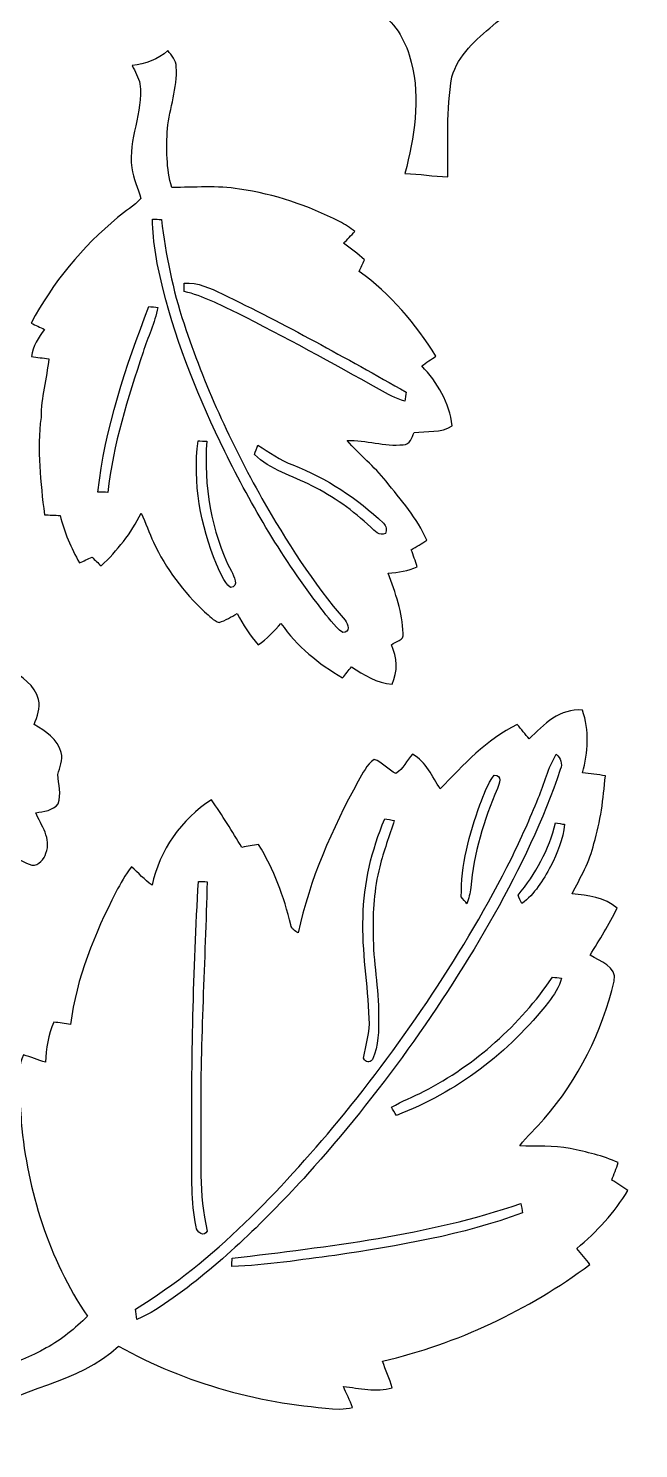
# Model space of a CAD drawing. Header units: centimetres. Extents: x -11.3 to 11.4, y -13.4 to 13.4.
# Drawn here: x 3.7 to 11.37, y -13.45 to 4.39 of the extents above; entities that cross this region are included whole.
import ezdxf

# ---------------------------------------------------------------- set-up
doc = ezdxf.new("R2010")
doc.units = ezdxf.units.CM
doc.header["$MEASUREMENT"] = 0
doc.layers.add('Camada 1', color=7, linetype='Continuous')

msp = doc.modelspace()

# ---------------------------------------------------------------- linework, layer by layer
at = {"layer": 'Camada 1', "color": 156}
for points, knots in [([(6.94584, 13.33005), (7.11412, 13.40555), (7.28768, 13.31806), (7.44819, 13.26373), (7.44819, 13.26373), (7.85671, 13.08593), (8.0772, 12.66189), (8.22713, 12.26537), (8.22713, 12.26537), (8.4395, 12.39801), (8.66493, 12.54618), (8.92632, 12.53877), (8.92632, 12.53877), (9.20574, 12.54865), (9.43715, 12.32358), (9.52887, 12.07523), (9.52887, 12.07523), (9.60472, 11.78841), (9.51123, 11.49843), (9.44879, 11.21939), (9.44879, 11.21939), (9.66576, 11.32699), (9.88871, 11.48468), (10.14411, 11.44658), (10.14411, 11.44658), (10.45386, 11.4046), (10.68704, 11.10332), (10.67717, 10.7957), (10.67717, 10.7957), (10.68951, 10.47962), (10.53816, 10.19174), (10.40306, 9.91588), (10.40306, 9.91588), (10.65388, 9.9515), (10.95516, 9.97549), (11.14107, 9.76595), (11.14107, 9.76595), (11.27195, 9.58956), (11.37038, 9.36448), (11.33333, 9.14047), (11.33333, 9.14047), (11.2349, 8.80251), (11.11637, 8.46419), (10.91247, 8.17315), (10.91247, 8.17315), (10.82852, 8.05285), (10.72303, 7.94914), (10.64753, 7.82284), (10.64753, 7.82284), (10.84367, 7.76676), (11.07369, 7.68419), (11.13861, 7.46724), (11.13861, 7.46724), (11.18305, 7.2411), (11.06769, 7.01852), (10.94246, 6.83753), (10.94246, 6.83753), (10.75477, 6.59129), (10.53465, 6.3708), (10.30181, 6.16725), (10.30181, 6.16725), (10.48985, 6.05754), (10.70645, 5.92384), (10.7195, 5.68006), (10.7195, 5.68006), (10.69092, 5.38902), (10.50361, 5.13644), (10.27289, 4.9671), (10.27289, 4.9671), (10.02841, 4.78861), (9.76877, 4.6302), (9.5391, 4.43194), (9.5391, 4.43194), (9.32885, 4.25379), (9.10096, 4.06047), (9.0237, 3.78459), (9.0237, 3.78459), (8.95173, 3.37043), (8.9789, 2.94815), (8.97431, 2.52942), (8.97431, 2.52942), (8.79369, 2.53471), (8.61518, 2.56611), (8.43492, 2.57281), (8.43492, 2.57281), (8.55098, 3.02753), (8.63423, 3.50767), (8.51322, 3.97121), (8.51322, 3.97121), (8.45397, 4.21181), (8.3312, 4.45169), (8.11847, 4.58964), (8.11847, 4.58964), (7.88811, 4.74132), (7.63198, 4.84928), (7.37198, 4.93818), (7.37198, 4.93818), (7.17937, 5.00345), (7.00758, 5.14419), (6.91902, 5.32835), (6.91902, 5.32835), (6.8587, 5.44795), (6.89539, 5.59152), (6.97618, 5.69136), (6.97618, 5.69136), (7.05448, 5.8039), (7.19666, 5.83564), (7.31202, 5.89526), (7.31202, 5.89526), (7.06861, 6.05579), (6.75004, 6.15738), (6.6234, 6.44489), (6.6234, 6.44489), (6.52285, 6.63504), (6.6061, 6.86717), (6.73981, 7.01781), (6.73981, 7.01781), (6.80049, 7.09048), (6.92114, 7.11129), (6.95006, 7.20689), (6.95006, 7.20689), (6.66679, 7.29192), (6.37857, 7.39775), (6.16691, 7.6133), (6.16691, 7.6133), (5.96688, 7.80591), (5.85011, 8.09872), (5.91361, 8.37529), (5.91361, 8.37529), (5.95029, 8.59966), (6.12422, 8.79228), (6.34118, 8.85754), (6.34118, 8.85754), (6.43643, 8.88717), (6.53413, 8.90975), (6.62763, 8.94644), (6.62763, 8.94644), (6.4724, 9.06886), (6.28049, 9.13835), (6.13692, 9.27664), (6.13692, 9.27664), (5.97675, 9.42551), (5.81413, 9.60861), (5.80248, 9.83791), (5.80248, 9.83791), (5.818, 10.02947), (5.94854, 10.1981), (6.11363, 10.28946), (6.11363, 10.28946), (6.24769, 10.36919), (6.40715, 10.38119), (6.55214, 10.43305), (6.55214, 10.43305), (6.3507, 10.63201), (6.09316, 10.80311), (6.00497, 11.08674), (6.00497, 11.08674), (5.93972, 11.2409), (6.01802, 11.40495), (6.11187, 11.52771), (6.11187, 11.52771), (6.25369, 11.69916), (6.48794, 11.75526), (6.70207, 11.74184), (6.70207, 11.74184), (6.59095, 11.99479), (6.45476, 12.24386), (6.42196, 12.52255), (6.42196, 12.52255), (6.34717, 12.87215), (6.58318, 13.27079), (6.94584, 13.33005)], [0, 0, 0, 0, 0.02272727, 0.02272727, 0.02272727, 0.02272727, 0.04545455, 0.04545455, 0.04545455, 0.04545455, 0.06818182, 0.06818182, 0.06818182, 0.06818182, 0.09090909, 0.09090909, 0.09090909, 0.09090909, 0.11363636, 0.11363636, 0.11363636, 0.11363636, 0.13636364, 0.13636364, 0.13636364, 0.13636364, 0.15909091, 0.15909091, 0.15909091, 0.15909091, 0.18181818, 0.18181818, 0.18181818, 0.18181818, 0.20454545, 0.20454545, 0.20454545, 0.20454545, 0.22727273, 0.22727273, 0.22727273, 0.22727273, 0.25, 0.25, 0.25, 0.25, 0.27272727, 0.27272727, 0.27272727, 0.27272727, 0.29545455, 0.29545455, 0.29545455, 0.29545455, 0.31818182, 0.31818182, 0.31818182, 0.31818182, 0.34090909, 0.34090909, 0.34090909, 0.34090909, 0.36363636, 0.36363636, 0.36363636, 0.36363636, 0.38636364, 0.38636364, 0.38636364, 0.38636364, 0.40909091, 0.40909091, 0.40909091, 0.40909091, 0.43181818, 0.43181818, 0.43181818, 0.43181818, 0.45454545, 0.45454545, 0.45454545, 0.45454545, 0.47727273, 0.47727273, 0.47727273, 0.47727273, 0.5, 0.5, 0.5, 0.5, 0.52272727, 0.52272727, 0.52272727, 0.52272727, 0.54545455, 0.54545455, 0.54545455, 0.54545455, 0.56818182, 0.56818182, 0.56818182, 0.56818182, 0.59090909, 0.59090909, 0.59090909, 0.59090909, 0.61363636, 0.61363636, 0.61363636, 0.61363636, 0.63636364, 0.63636364, 0.63636364, 0.63636364, 0.65909091, 0.65909091, 0.65909091, 0.65909091, 0.68181818, 0.68181818, 0.68181818, 0.68181818, 0.70454545, 0.70454545, 0.70454545, 0.70454545, 0.72727273, 0.72727273, 0.72727273, 0.72727273, 0.75, 0.75, 0.75, 0.75, 0.77272727, 0.77272727, 0.77272727, 0.77272727, 0.79545455, 0.79545455, 0.79545455, 0.79545455, 0.81818182, 0.81818182, 0.81818182, 0.81818182, 0.84090909, 0.84090909, 0.84090909, 0.84090909, 0.86363636, 0.86363636, 0.86363636, 0.86363636, 0.88636364, 0.88636364, 0.88636364, 0.88636364, 0.90909091, 0.90909091, 0.90909091, 0.90909091, 0.93181818, 0.93181818, 0.93181818, 0.93181818, 0.95454545, 0.95454545, 0.95454545, 0.95454545, 1, 1, 1, 1]), ([(5.00837, 3.92994), (5.17243, 3.9504), (5.33223, 4.00156), (5.45535, 4.11692), (5.45535, 4.11692), (5.50087, 4.05518), (5.56224, 3.99379), (5.56119, 3.91159), (5.56119, 3.91159), (5.57776, 3.64737), (5.47828, 3.39548), (5.45007, 3.13584), (5.45007, 3.13584), (5.43806, 2.88783), (5.43277, 2.63525), (5.50615, 2.39535), (5.50615, 2.39535), (5.78943, 2.39783), (6.07484, 2.42147), (6.35599, 2.37596), (6.35599, 2.37596), (6.79484, 2.31493), (7.21783, 2.16746), (7.61293, 1.96885), (7.61293, 1.96885), (7.68208, 1.93498), (7.74593, 1.89159), (7.80625, 1.84326), (7.80625, 1.84326), (7.75828, 1.79387), (7.70995, 1.74483), (7.66302, 1.69509), (7.66302, 1.69509), (7.75404, 1.63089), (7.84401, 1.5642), (7.92551, 1.48766), (7.92551, 1.48766), (7.90363, 1.43932), (7.88212, 1.391), (7.86129, 1.34196), (7.86129, 1.34196), (8.25358, 1.06079), (8.56896, 0.68262), (8.82438, 0.27586), (8.82438, 0.27586), (8.7637, 0.23671), (8.70303, 0.19719), (8.64481, 0.15451), (8.64481, 0.15451), (8.84132, -0.05186), (8.999, -0.30868), (9.02616, -0.5976), (9.02616, -0.5976), (8.89212, -0.69144), (8.70691, -0.66075), (8.55027, -0.68121), (8.55027, -0.68121), (8.52028, -0.74612), (8.50123, -0.83502), (8.41304, -0.83467), (8.41304, -0.83467), (8.17774, -0.86289), (7.94525, -0.77045), (7.7089, -0.78422), (7.7089, -0.78422), (7.86377, -0.96097), (8.04969, -1.10842), (8.19679, -1.29329), (8.19679, -1.29329), (8.38341, -1.52788), (8.58906, -1.75682), (8.70937, -2.03553), (8.70937, -2.03553), (8.64517, -2.07644), (8.58025, -2.11596), (8.51464, -2.15406), (8.51464, -2.15406), (8.53934, -2.22532), (8.56509, -2.29622), (8.58906, -2.36819), (8.58906, -2.36819), (8.47441, -2.4204), (8.34918, -2.43733), (8.22537, -2.45075), (8.22537, -2.45075), (8.31603, -2.69309), (8.40317, -2.94534), (8.41162, -3.20604), (8.41162, -3.20604), (8.42715, -3.29494), (8.31778, -3.30624), (8.26452, -3.34822), (8.26452, -3.34822), (8.33402, -3.5059), (8.35025, -3.68547), (8.27193, -3.84386), (8.27193, -3.84386), (8.08073, -3.8347), (7.9202, -3.72392), (7.76393, -3.62549), (7.76393, -3.62549), (7.72583, -3.67135), (7.68879, -3.71756), (7.65174, -3.76414), (7.65174, -3.76414), (7.35188, -3.58985), (7.07565, -3.36761), (6.87704, -3.0801), (6.87704, -3.0801), (6.78814, -3.17605), (6.70207, -3.27554), (6.592, -3.34785), (6.592, -3.34785), (6.48475, -3.23108), (6.40221, -3.09457), (6.32566, -2.95663), (6.32566, -2.95663), (6.25191, -2.99649), (6.18136, -3.04375), (6.10093, -3.06846), (6.10093, -3.06846), (6.02721, -3.04694), (5.97675, -2.98167), (5.91784, -2.93582), (5.91784, -2.93582), (5.6536, -2.68639), (5.42854, -2.39148), (5.27578, -2.06092), (5.27578, -2.06092), (5.21899, -1.94132), (5.18054, -1.81397), (5.11951, -1.69686), (5.11951, -1.69686), (4.99463, -1.94627), (4.82177, -2.16746), (4.61715, -2.35691), (4.61715, -2.35691), (4.57834, -2.32092), (4.5406, -2.28458), (4.50285, -2.24861), (4.50285, -2.24861), (4.45028, -2.27117), (4.39844, -2.29517), (4.34622, -2.31846), (4.34622, -2.31846), (4.23686, -2.13359), (4.15325, -1.93428), (4.10279, -1.72507), (4.10279, -1.72507), (4.03647, -1.7212), (3.97016, -1.71874), (3.90418, -1.71414), (3.90418, -1.71414), (3.85655, -1.30915), (3.80965, -0.89923), (3.86186, -0.49213), (3.86186, -0.49213), (3.86079, -0.24306), (3.93522, -0.00316), (3.95886, 0.24341), (3.95886, 0.24341), (3.8862, 0.2533), (3.81387, 0.26282), (3.74227, 0.27374), (3.74227, 0.27374), (3.76166, 0.40145), (3.82798, 0.51257), (3.90384, 0.61419), (3.90384, 0.61419), (3.84774, 0.63994), (3.79165, 0.66498), (3.73698, 0.69215), (3.73698, 0.69215), (4.00719, 1.20049), (4.38219, 1.65169), (4.82458, 2.01965), (4.82458, 2.01965), (4.91808, 2.10219), (5.03202, 2.16181), (5.11457, 2.25636), (5.11457, 2.25636), (5.08387, 2.38724), (5.02038, 2.50895), (5.00308, 2.643), (5.00308, 2.643), (4.95265, 3.00073), (5.14879, 3.3394), (5.10504, 3.69675), (5.10504, 3.69675), (5.08775, 3.78001), (5.04048, 3.85234), (5.00837, 3.92994)], [0, 0, 0, 0, 0.02040816, 0.02040816, 0.02040816, 0.02040816, 0.04081633, 0.04081633, 0.04081633, 0.04081633, 0.06122449, 0.06122449, 0.06122449, 0.06122449, 0.08163265, 0.08163265, 0.08163265, 0.08163265, 0.10204082, 0.10204082, 0.10204082, 0.10204082, 0.12244898, 0.12244898, 0.12244898, 0.12244898, 0.14285714, 0.14285714, 0.14285714, 0.14285714, 0.16326531, 0.16326531, 0.16326531, 0.16326531, 0.18367347, 0.18367347, 0.18367347, 0.18367347, 0.20408163, 0.20408163, 0.20408163, 0.20408163, 0.2244898, 0.2244898, 0.2244898, 0.2244898, 0.24489796, 0.24489796, 0.24489796, 0.24489796, 0.26530612, 0.26530612, 0.26530612, 0.26530612, 0.28571429, 0.28571429, 0.28571429, 0.28571429, 0.30612245, 0.30612245, 0.30612245, 0.30612245, 0.32653061, 0.32653061, 0.32653061, 0.32653061, 0.34693878, 0.34693878, 0.34693878, 0.34693878, 0.36734694, 0.36734694, 0.36734694, 0.36734694, 0.3877551, 0.3877551, 0.3877551, 0.3877551, 0.40816327, 0.40816327, 0.40816327, 0.40816327, 0.42857143, 0.42857143, 0.42857143, 0.42857143, 0.44897959, 0.44897959, 0.44897959, 0.44897959, 0.46938776, 0.46938776, 0.46938776, 0.46938776, 0.48979592, 0.48979592, 0.48979592, 0.48979592, 0.51020408, 0.51020408, 0.51020408, 0.51020408, 0.53061224, 0.53061224, 0.53061224, 0.53061224, 0.55102041, 0.55102041, 0.55102041, 0.55102041, 0.57142857, 0.57142857, 0.57142857, 0.57142857, 0.59183673, 0.59183673, 0.59183673, 0.59183673, 0.6122449, 0.6122449, 0.6122449, 0.6122449, 0.63265306, 0.63265306, 0.63265306, 0.63265306, 0.65306122, 0.65306122, 0.65306122, 0.65306122, 0.67346939, 0.67346939, 0.67346939, 0.67346939, 0.69387755, 0.69387755, 0.69387755, 0.69387755, 0.71428571, 0.71428571, 0.71428571, 0.71428571, 0.73469388, 0.73469388, 0.73469388, 0.73469388, 0.75510204, 0.75510204, 0.75510204, 0.75510204, 0.7755102, 0.7755102, 0.7755102, 0.7755102, 0.79591837, 0.79591837, 0.79591837, 0.79591837, 0.81632653, 0.81632653, 0.81632653, 0.81632653, 0.83673469, 0.83673469, 0.83673469, 0.83673469, 0.85714286, 0.85714286, 0.85714286, 0.85714286, 0.87755102, 0.87755102, 0.87755102, 0.87755102, 0.89795918, 0.89795918, 0.89795918, 0.89795918, 0.91836735, 0.91836735, 0.91836735, 0.91836735, 0.93877551, 0.93877551, 0.93877551, 0.93877551, 0.95918367, 0.95918367, 0.95918367, 0.95918367, 1, 1, 1, 1]), ([(5.26379, 1.99848), (5.26379, 1.99848), (5.26379, 1.99848), (5.26379, 1.99848), (5.26379, 1.99848), (5.26308, 1.69932), (5.32587, 1.40511), (5.39537, 1.11548), (5.39537, 1.11548), (5.5753, 0.40957), (5.85187, -0.26811), (6.17078, -0.9218), (6.17078, -0.9218), (6.51403, -1.61113), (6.90562, -2.27929), (7.37799, -2.88854), (7.37799, -2.88854), (7.46407, -2.99578), (7.54062, -3.11502), (7.65457, -3.1958), (7.65457, -3.1958), (7.74559, -3.19617), (7.72936, -3.08645), (7.68173, -3.04129), (7.68173, -3.04129), (7.2792, -2.57104), (6.94372, -2.04752), (6.63751, -1.51058), (6.63751, -1.51058), (6.24521, -0.81068), (5.90832, -0.07796), (5.65891, 0.68509), (5.65891, 0.68509), (5.51709, 1.10983), (5.42571, 1.54975), (5.37632, 1.99495), (5.37632, 1.99495), (5.33858, 1.99636), (5.30083, 1.99743), (5.26379, 1.99848)], [0, 0, 0, 0, 0.09090909, 0.09090909, 0.09090909, 0.09090909, 0.18181818, 0.18181818, 0.18181818, 0.18181818, 0.27272727, 0.27272727, 0.27272727, 0.27272727, 0.36363636, 0.36363636, 0.36363636, 0.36363636, 0.45454545, 0.45454545, 0.45454545, 0.45454545, 0.54545455, 0.54545455, 0.54545455, 0.54545455, 0.63636364, 0.63636364, 0.63636364, 0.63636364, 0.72727273, 0.72727273, 0.72727273, 0.72727273, 0.81818182, 0.81818182, 0.81818182, 0.81818182, 1, 1, 1, 1]), ([(5.66208, 1.19308), (5.66208, 1.19308), (5.66208, 1.19308), (5.66208, 1.19308), (5.66208, 1.19308), (5.66173, 1.15851), (5.66208, 1.1236), (5.66242, 1.08902), (5.66242, 1.08902), (5.89667, 1.03752), (6.1087, 0.92109), (6.32424, 0.8202), (6.32424, 0.8202), (6.92891, 0.5154), (7.52298, 0.18979), (8.11354, -0.14145), (8.11354, -0.14145), (8.21619, -0.19826), (8.31814, -0.25822), (8.4328, -0.28857), (8.4328, -0.28857), (8.43738, -0.26), (8.4469, -0.20284), (8.45185, -0.17426), (8.45185, -0.17426), (7.68948, 0.2533), (6.92643, 0.68155), (6.13798, 1.05974), (6.13798, 1.05974), (5.9884, 1.13135), (5.83247, 1.20685), (5.66208, 1.19308)], [0, 0, 0, 0, 0.11111111, 0.11111111, 0.11111111, 0.11111111, 0.22222222, 0.22222222, 0.22222222, 0.22222222, 0.33333333, 0.33333333, 0.33333333, 0.33333333, 0.44444444, 0.44444444, 0.44444444, 0.44444444, 0.55555556, 0.55555556, 0.55555556, 0.55555556, 0.66666667, 0.66666667, 0.66666667, 0.66666667, 0.77777778, 0.77777778, 0.77777778, 0.77777778, 1, 1, 1, 1]), ([(4.57694, -1.4305), (4.57694, -1.4305), (4.57694, -1.4305), (4.57694, -1.4305), (4.57694, -1.4305), (4.61822, -1.43157), (4.65983, -1.43262), (4.70181, -1.43369), (4.70181, -1.43369), (4.76673, -0.83007), (4.95406, -0.24835), (5.14349, 0.32561), (5.14349, 0.32561), (5.20452, 0.51435), (5.29025, 0.69497), (5.33047, 0.89005), (5.33047, 0.89005), (5.30189, 0.89288), (5.24474, 0.89853), (5.21616, 0.9017), (5.21616, 0.9017), (4.93148, 0.14817), (4.66195, -0.62512), (4.57694, -1.4305)], [0, 0, 0, 0, 0.14285714, 0.14285714, 0.14285714, 0.14285714, 0.28571429, 0.28571429, 0.28571429, 0.28571429, 0.42857143, 0.42857143, 0.42857143, 0.42857143, 0.57142857, 0.57142857, 0.57142857, 0.57142857, 0.71428571, 0.71428571, 0.71428571, 0.71428571, 1, 1, 1, 1]), ([(5.83459, -0.78846), (5.83459, -0.78846), (5.83459, -0.78846), (5.83459, -0.78846), (5.83459, -0.78846), (5.7665, -1.31197), (5.86563, -1.85067), (6.06707, -2.3361), (6.06707, -2.3361), (6.11328, -2.43945), (6.15385, -2.55269), (6.2417, -2.6296), (6.2417, -2.6296), (6.35881, -2.61654), (6.28438, -2.48742), (6.25369, -2.42464), (6.25369, -2.42464), (5.99405, -1.92298), (5.90727, -1.34866), (5.94359, -0.78916), (5.94359, -0.78916), (5.91643, -0.7888), (5.86176, -0.78846), (5.83459, -0.78846)], [0, 0, 0, 0, 0.14285714, 0.14285714, 0.14285714, 0.14285714, 0.28571429, 0.28571429, 0.28571429, 0.28571429, 0.42857143, 0.42857143, 0.42857143, 0.42857143, 0.57142857, 0.57142857, 0.57142857, 0.57142857, 0.71428571, 0.71428571, 0.71428571, 0.71428571, 1, 1, 1, 1]), ([(6.586, -0.8396), (6.586, -0.8396), (6.586, -0.8396), (6.586, -0.8396), (6.586, -0.8396), (6.57506, -0.86888), (6.55355, -0.92745), (6.54261, -0.95673), (6.54261, -0.95673), (6.74122, -1.15569), (7.02062, -1.22344), (7.26298, -1.35078), (7.26298, -1.35078), (7.53533, -1.48449), (7.78333, -1.6637), (8.00488, -1.87042), (8.00488, -1.87042), (8.05744, -1.91628), (8.11072, -1.9879), (8.18973, -1.95192), (8.18973, -1.95192), (8.20983, -1.90146), (8.20137, -1.85807), (8.16468, -1.82245), (8.16468, -1.82245), (7.8366, -1.50741), (7.44855, -1.25482), (7.02486, -1.08937), (7.02486, -1.08937), (6.86469, -1.03116), (6.72853, -0.92957), (6.586, -0.8396)], [0, 0, 0, 0, 0.11111111, 0.11111111, 0.11111111, 0.11111111, 0.22222222, 0.22222222, 0.22222222, 0.22222222, 0.33333333, 0.33333333, 0.33333333, 0.33333333, 0.44444444, 0.44444444, 0.44444444, 0.44444444, 0.55555556, 0.55555556, 0.55555556, 0.55555556, 0.66666667, 0.66666667, 0.66666667, 0.66666667, 0.77777778, 0.77777778, 0.77777778, 0.77777778, 1, 1, 1, 1]), ([(1.55397, -3.04375), (1.6831, -3.08115), (1.7787, -2.95275), (1.90534, -2.9598), (1.90534, -2.9598), (2.07785, -2.94781), (2.25212, -3.00531), (2.37489, -3.12949), (2.37489, -3.12949), (2.43521, -3.20216), (2.5333, -3.19122), (2.61691, -3.21062), (2.61691, -3.21062), (2.72204, -3.2265), (2.81939, -3.27235), (2.92276, -3.296), (2.92276, -3.296), (3.01978, -3.27025), (3.11784, -3.19263), (3.22085, -3.23744), (3.22085, -3.23744), (3.30059, -3.26636), (3.36479, -3.32634), (3.42159, -3.38771), (3.42159, -3.38771), (3.49144, -3.45934), (3.46604, -3.56446), (3.47169, -3.65478), (3.47169, -3.65478), (3.6202, -3.74685), (3.78566, -3.85692), (3.82939, -4.03789), (3.82939, -4.03789), (3.86221, -4.14479), (3.80894, -4.24921), (3.77718, -4.34939), (3.77718, -4.34939), (3.91617, -4.43406), (4.07317, -4.5339), (4.1148, -4.70288), (4.1148, -4.70288), (4.14197, -4.79777), (4.09504, -4.88914), (4.07351, -4.98016), (4.07351, -4.98016), (4.07987, -5.1008), (4.12221, -5.2271), (4.07634, -5.34528), (4.07634, -5.34528), (4.01319, -5.43489), (3.89466, -5.44018), (3.79694, -5.45923), (3.79694, -5.45923), (3.86115, -5.61869), (3.99873, -5.7852), (3.92289, -5.96477), (3.92289, -5.96477), (3.90418, -6.04414), (3.83329, -6.12245), (3.74721, -6.11786), (3.74721, -6.11786), (3.65478, -6.08646), (3.57258, -6.03215), (3.48402, -5.99227), (3.48402, -5.99227), (3.47909, -6.16374), (3.39407, -6.32283), (3.23639, -6.39833), (3.23639, -6.39833), (3.28471, -6.55567), (3.38983, -6.73417), (3.2914, -6.89397), (3.2914, -6.89397), (3.24696, -6.98782), (3.14254, -7.01815), (3.05293, -7.05061), (3.05293, -7.05061), (3.0494, -7.16314), (3.07481, -7.3025), (2.96615, -7.37658), (2.96615, -7.37658), (2.85467, -7.48454), (2.7005, -7.39034), (2.57986, -7.35329), (2.57986, -7.35329), (2.52411, -7.46407), (2.46274, -7.57872), (2.35761, -7.65069), (2.35761, -7.65069), (2.26484, -7.7223), (2.14383, -7.729), (2.03234, -7.74347), (2.03234, -7.74347), (1.97838, -7.87681), (1.88419, -8.01616), (1.72931, -8.03451), (1.72931, -8.03451), (1.66792, -8.02498), (1.60972, -8.00169), (1.55081, -7.98476), (1.55081, -7.98476), (1.45591, -8.04228), (1.3589, -8.12236), (1.24001, -8.10153), (1.24001, -8.10153), (1.10031, -8.10119), (1.06961, -7.93715), (0.98107, -7.86341), (0.98107, -7.86341), (0.88265, -7.83342), (0.76588, -7.82214), (0.69956, -7.73394), (0.69956, -7.73394), (0.63429, -7.6581), (0.63853, -7.55261), (0.6223, -7.45983), (0.6223, -7.45983), (0.54751, -7.41715), (0.46496, -7.36811), (0.44732, -7.27604), (0.44732, -7.27604), (0.40957, -7.1568), (0.46177, -7.03438), (0.48153, -6.91656), (0.48153, -6.91656), (0.41804, -6.85658), (0.36125, -6.79062), (0.3115, -6.71936), (0.3115, -6.71936), (0.22189, -6.7631), (0.12381, -6.83294), (0.02046, -6.79026), (0.02046, -6.79026), (-0.07691, -6.70102), (-0.06702, -6.55708), (-0.04762, -6.4389), (-0.04762, -6.4389), (-0.00599, -6.33552), (0.09277, -6.2752), (0.17568, -6.20818), (0.17568, -6.20818), (0.16016, -6.13833), (0.14393, -6.06848), (0.1277, -5.99897), (0.1277, -5.99897), (0.02292, -6.01873), (-0.09666, -6.09423), (-0.19507, -6.01768), (-0.19507, -6.01768), (-0.31184, -5.93831), (-0.30585, -5.77744), (-0.26563, -5.6582), (-0.26563, -5.6582), (-0.23388, -5.54284), (-0.13229, -5.47158), (-0.04514, -5.39962), (-0.04514, -5.39962), (-0.12559, -5.30613), (-0.19332, -5.19324), (-0.14922, -5.0673), (-0.14922, -5.0673), (-0.23035, -5.02355), (-0.31537, -4.96675), (-0.32666, -4.86692), (-0.32666, -4.86692), (-0.31503, -4.74909), (-0.21271, -4.67571), (-0.15662, -4.58011), (-0.15662, -4.58011), (-0.17814, -4.45099), (-0.12522, -4.33317), (-0.05221, -4.22945), (-0.05221, -4.22945), (-0.10054, -4.13456), (-0.17426, -4.03506), (-0.1404, -3.92289), (-0.1404, -3.92289), (-0.09735, -3.78178), (0.00811, -3.66747), (0.121, -3.57681), (0.121, -3.57681), (0.2099, -3.50273), (0.33055, -3.4999), (0.43992, -3.48226), (0.43992, -3.48226), (0.47766, -3.34822), (0.52951, -3.19722), (0.66604, -3.13513), (0.66604, -3.13513), (0.77187, -3.06846), (0.89146, -3.12985), (0.99905, -3.1563), (0.99905, -3.1563), (1.06045, -3.18099), (1.11195, -3.12737), (1.16521, -3.10549), (1.16521, -3.10549), (1.28269, -3.03847), (1.42134, -3.00848), (1.55397, -3.04375)], [0, 0, 0, 0, 0.01960784, 0.01960784, 0.01960784, 0.01960784, 0.03921569, 0.03921569, 0.03921569, 0.03921569, 0.05882353, 0.05882353, 0.05882353, 0.05882353, 0.07843137, 0.07843137, 0.07843137, 0.07843137, 0.09803922, 0.09803922, 0.09803922, 0.09803922, 0.11764706, 0.11764706, 0.11764706, 0.11764706, 0.1372549, 0.1372549, 0.1372549, 0.1372549, 0.15686275, 0.15686275, 0.15686275, 0.15686275, 0.17647059, 0.17647059, 0.17647059, 0.17647059, 0.19607843, 0.19607843, 0.19607843, 0.19607843, 0.21568627, 0.21568627, 0.21568627, 0.21568627, 0.23529412, 0.23529412, 0.23529412, 0.23529412, 0.25490196, 0.25490196, 0.25490196, 0.25490196, 0.2745098, 0.2745098, 0.2745098, 0.2745098, 0.29411765, 0.29411765, 0.29411765, 0.29411765, 0.31372549, 0.31372549, 0.31372549, 0.31372549, 0.33333333, 0.33333333, 0.33333333, 0.33333333, 0.35294118, 0.35294118, 0.35294118, 0.35294118, 0.37254902, 0.37254902, 0.37254902, 0.37254902, 0.39215686, 0.39215686, 0.39215686, 0.39215686, 0.41176471, 0.41176471, 0.41176471, 0.41176471, 0.43137255, 0.43137255, 0.43137255, 0.43137255, 0.45098039, 0.45098039, 0.45098039, 0.45098039, 0.47058824, 0.47058824, 0.47058824, 0.47058824, 0.49019608, 0.49019608, 0.49019608, 0.49019608, 0.50980392, 0.50980392, 0.50980392, 0.50980392, 0.52941176, 0.52941176, 0.52941176, 0.52941176, 0.54901961, 0.54901961, 0.54901961, 0.54901961, 0.56862745, 0.56862745, 0.56862745, 0.56862745, 0.58823529, 0.58823529, 0.58823529, 0.58823529, 0.60784314, 0.60784314, 0.60784314, 0.60784314, 0.62745098, 0.62745098, 0.62745098, 0.62745098, 0.64705882, 0.64705882, 0.64705882, 0.64705882, 0.66666667, 0.66666667, 0.66666667, 0.66666667, 0.68627451, 0.68627451, 0.68627451, 0.68627451, 0.70588235, 0.70588235, 0.70588235, 0.70588235, 0.7254902, 0.7254902, 0.7254902, 0.7254902, 0.74509804, 0.74509804, 0.74509804, 0.74509804, 0.76470588, 0.76470588, 0.76470588, 0.76470588, 0.78431373, 0.78431373, 0.78431373, 0.78431373, 0.80392157, 0.80392157, 0.80392157, 0.80392157, 0.82352941, 0.82352941, 0.82352941, 0.82352941, 0.84313725, 0.84313725, 0.84313725, 0.84313725, 0.8627451, 0.8627451, 0.8627451, 0.8627451, 0.88235294, 0.88235294, 0.88235294, 0.88235294, 0.90196078, 0.90196078, 0.90196078, 0.90196078, 0.92156863, 0.92156863, 0.92156863, 0.92156863, 0.94117647, 0.94117647, 0.94117647, 0.94117647, 0.96078431, 0.96078431, 0.96078431, 0.96078431, 1, 1, 1, 1]), ([(9.99701, -4.53214), (10.17376, -4.34764), (10.38613, -4.14513), (10.66341, -4.16913), (10.66341, -4.16913), (10.75513, -4.42348), (10.73784, -4.7011), (10.66553, -4.95757), (10.66553, -4.95757), (10.76184, -4.96605), (10.85814, -4.97733), (10.95304, -4.99674), (10.95304, -4.99674), (10.92658, -5.28284), (10.89271, -5.5693), (10.80981, -5.84553), (10.80981, -5.84553), (10.75865, -6.07272), (10.63766, -6.27345), (10.53429, -6.47912), (10.53429, -6.47912), (10.73255, -6.49252), (10.94422, -6.52003), (11.09944, -6.65692), (11.09944, -6.65692), (11.00172, -6.86223), (10.87895, -7.05343), (10.76147, -7.24782), (10.76147, -7.24782), (10.88319, -7.32296), (11.10192, -7.39069), (11.06204, -7.57307), (11.06204, -7.57307), (10.91177, -8.20773), (10.61402, -8.81027), (10.18575, -9.30346), (10.18575, -9.30346), (10.08591, -9.42057), (9.96702, -9.52005), (9.87602, -9.64423), (9.87602, -9.64423), (10.08661, -9.65412), (10.3004, -9.63436), (10.50854, -9.67846), (10.50854, -9.67846), (10.71491, -9.72114), (10.92376, -9.76524), (11.11566, -9.85485), (11.11566, -9.85485), (11.09132, -9.92857), (11.0617, -10.00054), (11.03347, -10.07321), (11.03347, -10.07321), (11.10156, -10.11555), (11.16894, -10.15894), (11.23631, -10.20339), (11.23631, -10.20339), (11.0691, -10.48208), (10.84367, -10.72373), (10.59568, -10.93223), (10.59568, -10.93223), (10.65001, -10.99925), (10.70715, -11.06452), (10.75831, -11.13472), (10.75831, -11.13472), (9.98466, -11.70939), (9.09143, -12.13131), (8.15162, -12.34897), (8.15162, -12.34897), (8.19255, -12.46046), (8.24371, -12.56841), (8.27439, -12.68377), (8.27439, -12.68377), (8.07049, -12.74197), (7.86448, -12.69047), (7.66056, -12.66542), (7.66056, -12.66542), (7.69761, -12.75432), (7.74171, -12.8404), (7.77558, -12.93071), (7.77558, -12.93071), (7.723, -12.94058), (7.67009, -12.94729), (7.61717, -12.95188), (7.61717, -12.95188), (6.6481, -12.89261), (5.68184, -12.63685), (4.83376, -12.15848), (4.83376, -12.15848), (4.33387, -12.64462), (3.57187, -12.66367), (3.02789, -13.08064), (3.02789, -13.08064), (2.90125, -13.1759), (2.82363, -13.31595), (2.74072, -13.44719), (2.74072, -13.44719), (2.67687, -13.34876), (2.62748, -13.23869), (2.54, -13.15895), (2.54, -13.15895), (2.45356, -13.08311), (2.34244, -13.04571), (2.24013, -12.99774), (2.24013, -12.99774), (2.28988, -12.79065), (2.49378, -12.6873), (2.6804, -12.62873), (2.6804, -12.62873), (3.09986, -12.49221), (3.54259, -12.40683), (3.92818, -12.18318), (3.92818, -12.18318), (4.11973, -12.07698), (4.29153, -11.9387), (4.44429, -11.78277), (4.44429, -11.78277), (3.9571, -11.06275), (3.69147, -10.21079), (3.61421, -9.34931), (3.61421, -9.34931), (3.6128, -9.06814), (3.52319, -8.76864), (3.64101, -8.50053), (3.64101, -8.50053), (3.73486, -8.52735), (3.82481, -8.56473), (3.91795, -8.59401), (3.91795, -8.59401), (3.92747, -8.42186), (3.95005, -8.24793), (4.02237, -8.08955), (4.02237, -8.08955), (4.09256, -8.09695), (4.16277, -8.10789), (4.23262, -8.12058), (4.23262, -8.12058), (4.30459, -7.53321), (4.53565, -6.98146), (4.80236, -6.45829), (4.80236, -6.45829), (4.85951, -6.34717), (4.91878, -6.23639), (4.9985, -6.14009), (4.9985, -6.14009), (5.08387, -6.217), (5.16395, -6.30061), (5.25673, -6.36975), (5.25673, -6.36975), (5.35305, -5.93336), (5.62434, -5.53614), (6.00392, -5.29836), (6.00392, -5.29836), (6.14009, -5.49098), (6.26356, -5.69241), (6.38668, -5.8935), (6.38668, -5.8935), (6.45548, -5.88081), (6.52463, -5.8688), (6.59448, -5.85857), (6.59448, -5.85857), (6.78956, -6.16761), (6.91268, -6.51544), (7.00122, -6.86859), (7.00122, -6.86859), (7.0058, -6.92009), (7.05484, -6.94124), (7.09153, -6.96911), (7.09153, -6.96911), (7.23864, -6.29708), (7.51804, -5.66137), (7.84718, -5.06024), (7.84718, -5.06024), (7.90539, -4.96534), (7.95126, -4.85457), (8.04579, -4.78966), (8.04579, -4.78966), (8.1541, -4.81965), (8.22077, -4.9276), (8.32167, -4.96393), (8.32167, -4.96393), (8.41233, -4.91489), (8.45643, -4.79707), (8.53122, -4.72334), (8.53122, -4.72334), (8.7002, -4.82035), (8.7771, -5.00345), (8.87764, -5.16008), (8.87764, -5.16008), (9.16905, -4.8581), (9.46043, -4.53495), (9.84462, -4.35044), (9.84462, -4.35044), (9.89717, -4.40937), (9.94621, -4.47145), (9.99701, -4.53214)], [0, 0, 0, 0, 0.02, 0.02, 0.02, 0.02, 0.04, 0.04, 0.04, 0.04, 0.06, 0.06, 0.06, 0.06, 0.08, 0.08, 0.08, 0.08, 0.1, 0.1, 0.1, 0.1, 0.12, 0.12, 0.12, 0.12, 0.14, 0.14, 0.14, 0.14, 0.16, 0.16, 0.16, 0.16, 0.18, 0.18, 0.18, 0.18, 0.2, 0.2, 0.2, 0.2, 0.22, 0.22, 0.22, 0.22, 0.24, 0.24, 0.24, 0.24, 0.26, 0.26, 0.26, 0.26, 0.28, 0.28, 0.28, 0.28, 0.3, 0.3, 0.3, 0.3, 0.32, 0.32, 0.32, 0.32, 0.34, 0.34, 0.34, 0.34, 0.36, 0.36, 0.36, 0.36, 0.38, 0.38, 0.38, 0.38, 0.4, 0.4, 0.4, 0.4, 0.42, 0.42, 0.42, 0.42, 0.44, 0.44, 0.44, 0.44, 0.46, 0.46, 0.46, 0.46, 0.48, 0.48, 0.48, 0.48, 0.5, 0.5, 0.5, 0.5, 0.52, 0.52, 0.52, 0.52, 0.54, 0.54, 0.54, 0.54, 0.56, 0.56, 0.56, 0.56, 0.58, 0.58, 0.58, 0.58, 0.6, 0.6, 0.6, 0.6, 0.62, 0.62, 0.62, 0.62, 0.64, 0.64, 0.64, 0.64, 0.66, 0.66, 0.66, 0.66, 0.68, 0.68, 0.68, 0.68, 0.7, 0.7, 0.7, 0.7, 0.72, 0.72, 0.72, 0.72, 0.74, 0.74, 0.74, 0.74, 0.76, 0.76, 0.76, 0.76, 0.78, 0.78, 0.78, 0.78, 0.8, 0.8, 0.8, 0.8, 0.82, 0.82, 0.82, 0.82, 0.84, 0.84, 0.84, 0.84, 0.86, 0.86, 0.86, 0.86, 0.88, 0.88, 0.88, 0.88, 0.9, 0.9, 0.9, 0.9, 0.92, 0.92, 0.92, 0.92, 0.94, 0.94, 0.94, 0.94, 0.96, 0.96, 0.96, 0.96, 1, 1, 1, 1]), ([(10.1099, -5.27543), (10.1099, -5.27543), (10.1099, -5.27543), (10.1099, -5.27543), (10.1099, -5.27543), (10.00548, -5.5312), (9.89365, -5.78414), (9.77159, -6.03215), (9.77159, -6.03215), (9.17787, -7.21006), (8.43455, -8.30862), (7.60024, -9.32885), (7.60024, -9.32885), (6.8527, -10.21644), (6.04872, -11.08709), (5.04895, -11.69423), (5.04895, -11.69423), (5.05354, -11.73692), (5.05919, -11.77995), (5.06552, -11.82334), (5.06552, -11.82334), (5.23205, -11.75985), (5.37774, -11.65506), (5.52272, -11.55417), (5.52272, -11.55417), (6.14715, -11.10721), (6.69395, -10.56357), (7.21184, -9.99912), (7.21184, -9.99912), (8.10541, -8.99829), (8.89599, -7.90434), (9.55674, -6.73629), (9.55674, -6.73629), (9.87848, -6.15138), (10.17763, -5.54989), (10.38684, -4.91455), (10.38684, -4.91455), (10.41858, -4.84292), (10.39213, -4.77343), (10.33568, -4.72369), (10.33568, -4.72369), (10.23126, -4.89444), (10.18504, -5.09164), (10.1099, -5.27543)], [0, 0, 0, 0, 0.08333333, 0.08333333, 0.08333333, 0.08333333, 0.16666667, 0.16666667, 0.16666667, 0.16666667, 0.25, 0.25, 0.25, 0.25, 0.33333333, 0.33333333, 0.33333333, 0.33333333, 0.41666667, 0.41666667, 0.41666667, 0.41666667, 0.5, 0.5, 0.5, 0.5, 0.58333333, 0.58333333, 0.58333333, 0.58333333, 0.66666667, 0.66666667, 0.66666667, 0.66666667, 0.75, 0.75, 0.75, 0.75, 0.83333333, 0.83333333, 0.83333333, 0.83333333, 1, 1, 1, 1]), ([(9.37718, -5.35939), (9.37718, -5.35939), (9.37718, -5.35939), (9.37718, -5.35939), (9.37718, -5.35939), (9.24207, -5.7291), (9.13694, -6.11928), (9.14293, -6.51615), (9.14293, -6.51615), (9.16057, -6.53767), (9.19585, -6.58106), (9.21349, -6.60259), (9.21349, -6.60259), (9.23536, -6.53661), (9.25583, -6.46959), (9.26112, -6.40009), (9.26112, -6.40009), (9.29957, -5.96971), (9.42233, -5.54955), (9.59767, -5.15549), (9.59767, -5.15549), (9.62271, -5.09588), (9.65904, -4.98264), (9.5564, -4.98827), (9.5564, -4.98827), (9.4682, -5.09588), (9.42728, -5.23168), (9.37718, -5.35939)], [0, 0, 0, 0, 0.125, 0.125, 0.125, 0.125, 0.25, 0.25, 0.25, 0.25, 0.375, 0.375, 0.375, 0.375, 0.5, 0.5, 0.5, 0.5, 0.625, 0.625, 0.625, 0.625, 0.75, 0.75, 0.75, 0.75, 1, 1, 1, 1]), ([(8.1802, -5.53649), (8.1802, -5.53649), (8.1802, -5.53649), (8.1802, -5.53649), (8.1802, -5.53649), (8.01687, -5.92771), (7.9142, -6.34717), (7.90928, -6.77228), (7.90928, -6.77228), (7.89128, -7.19807), (7.97065, -7.61929), (7.98617, -8.04367), (7.98617, -8.04367), (7.99641, -8.21407), (7.94244, -8.37742), (7.91527, -8.54357), (7.91527, -8.54357), (7.94702, -8.59966), (7.98405, -8.60495), (8.0264, -8.55909), (8.0264, -8.55909), (8.10612, -8.38729), (8.10577, -8.19326), (8.10365, -8.00805), (8.10365, -8.00805), (8.10823, -7.66514), (8.03168, -7.32754), (8.03592, -6.98465), (8.03592, -6.98465), (8.02852, -6.70031), (8.04579, -6.41385), (8.11776, -6.13798), (8.11776, -6.13798), (8.16222, -5.93831), (8.24442, -5.75062), (8.29944, -5.55449), (8.29944, -5.55449), (8.26981, -5.54989), (8.21019, -5.54107), (8.1802, -5.53649)], [0, 0, 0, 0, 0.09090909, 0.09090909, 0.09090909, 0.09090909, 0.18181818, 0.18181818, 0.18181818, 0.18181818, 0.27272727, 0.27272727, 0.27272727, 0.27272727, 0.36363636, 0.36363636, 0.36363636, 0.36363636, 0.45454545, 0.45454545, 0.45454545, 0.45454545, 0.54545455, 0.54545455, 0.54545455, 0.54545455, 0.63636364, 0.63636364, 0.63636364, 0.63636364, 0.72727273, 0.72727273, 0.72727273, 0.72727273, 0.81818182, 0.81818182, 0.81818182, 0.81818182, 1, 1, 1, 1]), ([(10.32686, -5.58765), (10.32686, -5.58765), (10.32686, -5.58765), (10.32686, -5.58765), (10.32686, -5.58765), (10.24431, -5.92313), (10.07638, -6.22935), (9.85626, -6.49357), (9.85626, -6.49357), (9.86788, -6.52003), (9.89083, -6.57331), (9.90211, -6.60011), (9.90211, -6.60011), (10.06615, -6.48263), (10.16987, -6.30555), (10.26476, -6.13233), (10.26476, -6.13233), (10.34944, -5.96688), (10.42282, -5.7912), (10.43939, -5.60422), (10.43939, -5.60422), (10.41118, -5.60034), (10.35507, -5.59187), (10.32686, -5.58765)], [0, 0, 0, 0, 0.14285714, 0.14285714, 0.14285714, 0.14285714, 0.28571429, 0.28571429, 0.28571429, 0.28571429, 0.42857143, 0.42857143, 0.42857143, 0.42857143, 0.57142857, 0.57142857, 0.57142857, 0.57142857, 0.71428571, 0.71428571, 0.71428571, 0.71428571, 1, 1, 1, 1]), ([(5.83952, -6.32142), (5.83952, -6.32142), (5.83952, -6.32142), (5.83952, -6.32142), (5.83952, -6.32142), (5.77461, -7.44643), (5.7492, -8.57425), (5.75627, -9.70173), (5.75627, -9.70173), (5.75944, -10.02064), (5.74498, -10.34486), (5.80989, -10.65917), (5.80989, -10.65917), (5.8113, -10.72727), (5.91677, -10.79853), (5.94959, -10.7135), (5.94959, -10.7135), (5.84022, -10.25525), (5.87657, -9.78005), (5.86916, -9.31333), (5.86916, -9.31333), (5.86176, -8.31639), (5.92596, -7.32119), (5.94818, -6.32495), (5.94818, -6.32495), (5.91185, -6.32354), (5.8755, -6.32213), (5.83952, -6.32142)], [0, 0, 0, 0, 0.125, 0.125, 0.125, 0.125, 0.25, 0.25, 0.25, 0.25, 0.375, 0.375, 0.375, 0.375, 0.5, 0.5, 0.5, 0.5, 0.625, 0.625, 0.625, 0.625, 0.75, 0.75, 0.75, 0.75, 1, 1, 1, 1]), ([(10.287, -7.52544), (10.287, -7.52544), (10.287, -7.52544), (10.287, -7.52544), (10.287, -7.52544), (9.88094, -8.12799), (9.31862, -8.62365), (8.67409, -8.95879), (8.67409, -8.95879), (8.53968, -9.02935), (8.39576, -9.08156), (8.26452, -9.15882), (8.26452, -9.15882), (8.28004, -9.1842), (8.31108, -9.23571), (8.3266, -9.26146), (8.3266, -9.26146), (9.07979, -8.97748), (9.74441, -8.4709), (10.23796, -7.83731), (10.23796, -7.83731), (10.31098, -7.74805), (10.37237, -7.64857), (10.40306, -7.53674), (10.40306, -7.53674), (10.36425, -7.53251), (10.32544, -7.52863), (10.287, -7.52544)], [0, 0, 0, 0, 0.125, 0.125, 0.125, 0.125, 0.25, 0.25, 0.25, 0.25, 0.375, 0.375, 0.375, 0.375, 0.5, 0.5, 0.5, 0.5, 0.625, 0.625, 0.625, 0.625, 0.75, 0.75, 0.75, 0.75, 1, 1, 1, 1]), ([(6.26215, -11.05641), (6.26215, -11.05641), (6.26215, -11.05641), (6.26215, -11.05641), (6.26215, -11.05641), (6.2618, -11.08216), (6.26109, -11.1333), (6.26109, -11.15905), (6.26109, -11.15905), (6.69466, -11.14636), (7.1254, -11.07405), (7.55543, -11.01936), (7.55543, -11.01936), (8.35166, -10.898), (9.15492, -10.76749), (9.91305, -10.48561), (9.91305, -10.48561), (9.9074, -10.45632), (9.89682, -10.39741), (9.89153, -10.36813), (9.89153, -10.36813), (8.72067, -10.76924), (7.48417, -10.90648), (6.26215, -11.05641)], [0, 0, 0, 0, 0.14285714, 0.14285714, 0.14285714, 0.14285714, 0.28571429, 0.28571429, 0.28571429, 0.28571429, 0.42857143, 0.42857143, 0.42857143, 0.42857143, 0.57142857, 0.57142857, 0.57142857, 0.57142857, 0.71428571, 0.71428571, 0.71428571, 0.71428571, 1, 1, 1, 1])]:
    msp.add_open_spline(points, degree=3, knots=knots, dxfattribs=at)

doc.saveas('drawing.dxf')
